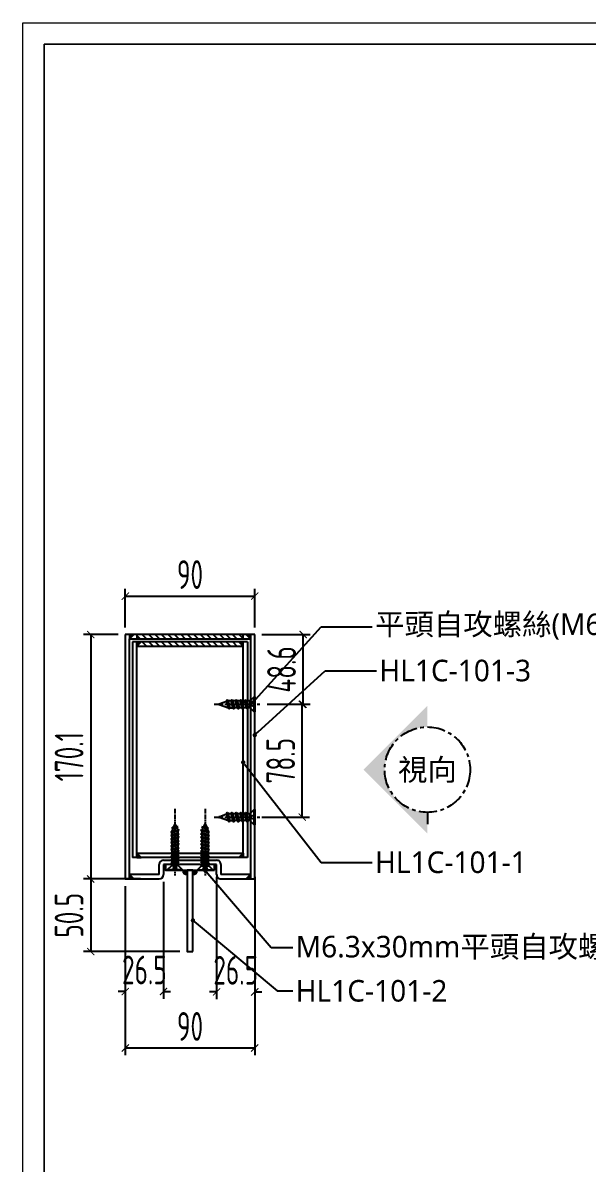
# Model space of a CAD drawing. Extents: x -3378 to 102197, y -3799 to 48702.
# Drawn here: x 8514 to 8907, y -1814 to -1020 of the extents above; entities that cross this region are included whole.
import ezdxf
from ezdxf import colors
from ezdxf.entities.mleader import LeaderData, LeaderLine
from ezdxf.enums import TextEntityAlignment as Align
from ezdxf.math import Vec2, Vec3

# ---------------------------------------------------------------- set-up
doc = ezdxf.new("R2010")
doc.units = 0
doc.linetypes.add('CEN1', pattern=[9, 6, -1, 1, -1])
doc.linetypes.add('CENTER', pattern=[2, 1.25, -0.25, 0.25, -0.25])
for name, color, linetype in [('ARR', 6, 'Continuous'), ('CENTER', 4, 'CENTER'), ('DIM', 173, 'Continuous'), ('GM_ANNO_LABL', 4, 'Continuous'), ('GM_ANNO_TEXT', 7, 'Continuous'), ('剖面線 HATCH', 251, 'Continuous'), ('螺絲 固定五金 FASTENERS', 124, 'Continuous'), ('螺絲、螺栓', 4, 'Continuous'), ('視覺模型鋁擠型暫替', 4, 'Continuous'), ('金屬面材 METAL PANEL', 2, 'Continuous'), ('镀锌钢板', 3, 'Continuous')]:
    doc.layers.add(name, color=color, linetype=linetype)
doc.layers.add('GM_CNST', color=171, linetype='Continuous', lineweight=5, plot=False)
doc.styles.add('CHINESE', font='ros1.shx', dxfattribs={"width": 0.75, "bigfont": 'hztxt.shx'})
doc.styles.add('GM', font='')
doc.styles.get('GM').set_extended_font_data('Microsoft JhengHei')
doc.dimstyles.new('F-05', dxfattribs={"dimscale": 5, "dimtxt": 4, "dimasz": 1, "dimexe": 1, "dimexo": 1, "dimgap": 1, "dimtad": 1, "dimdec": 1, "dimzin": 12, "dimdsep": 46, "dimtxsty": 'CHINESE', "dimblk": 'ARCHTICK', "dimcen": 0, "dimclrd": 4, "dimclre": 4, "dimclrt": 1, "dimadec": 0, "dimazin": 3, "dimtfac": 1, "dimtdec": 1, "dimtix": 1, "dimtofl": 0, "dimtmove": 2, "dimatfit": 3, "dimfxl": 1, "dimtolj": 1, "dimtzin": 0, "dimarcsym": 0})
pattern_1 = [(225.01674839, (191869.79445, 621214.32194), (0.4420709054, -0.44181253335), [])]
pattern_2 = [(135, (1103640.83464, -451686.114), (-0.44194173824, -0.44194173824), [])]

# ---------------------------------------------------------------- blocks, each defined once
blk = doc.blocks.new('TK')
at = {"lineweight": 0}
blk.add_3dface([(3, 5), (415, 5), (415, 294), (3, 294)], dxfattribs=at)
at = {"layer": 'GM_CNST'}
blk.add_lwpolyline([(3, 294), (415, 294), (415, 30.55), (3, 30.55)], close=True, dxfattribs=at)
at = {"layer": 'GM_CNST', "linetype": 'Continuous', "lineweight": 0}
blk.add_3dface([(420, 0), (0, 0), (0, 297), (420, 297)], dxfattribs=at)
at = {"layer": 'GM_ANNO_TEXT', "style": 'GM'}
for tag, p in [('業主', (283.43, 26.37)), ('圖名', (283.48, 9.14))]:
    blk.add_attdef(tag, text='', height=2.56, dxfattribs=at).set_placement(p, align=Align.MIDDLE_LEFT)
for tag, p in [('繪圖者', (109.3, 23.05)), ('比例尺', (166.71, 23.04)), ('設計者', (109.3, 9.56)), ('單位', (138.49, 9.62)), ('日期', (166.62, 9.45))]:
    blk.add_attdef(tag, text='', height=2.56, dxfattribs=at).set_placement(p, align=Align.CENTER)
for p in [(389.45, 19.37), (389.45, 13.69), (359.78, 12.56), (389.45, 8.01)]:
    blk.add_attdef('加工編號', text='', height=2.56, dxfattribs=at).set_placement(p, align=Align.MIDDLE)
blk = doc.blocks.new('_Dot')
at = {"color": 0, "linetype": 'ByBlock', "lineweight": -2}
blk.add_line((-0.5, 0), (-1, 0), dxfattribs=at)
at = {"color": 0, "linetype": 'ByBlock', "const_width": 0.5}
blk.add_lwpolyline([(-0.25, 0, 1), (0.25, 0, 1)], format="xyb", close=True, dxfattribs=at)
blk = doc.blocks.new('_ArchTick')
at = {"color": 0, "linetype": 'ByBlock', "const_width": 0.15}
blk.add_lwpolyline([(-0.5, -0.5), (0.5, 0.5)], dxfattribs=at)
blk = doc.blocks.new('*D1356')
at = {"layer": 'Defpoints', "color": 0, "ltscale": 10, "transparency": 16777216}
for p in [(8601.06, -1616.12), (8561.52, -1666.62), (8628.62, -1666.62)]:
    blk.add_point(p, dxfattribs=at)
at = {"layer": 'DIM', "color": 4, "lineweight": -2, "ltscale": 10, "transparency": 16777216}
for p, q in [((8596.06, -1616.12), (8556.52, -1616.12)), ((8561.52, -1616.12), (8561.52, -1666.62)), ((8623.62, -1666.62), (8556.52, -1666.62))]:
    blk.add_line(p, q, dxfattribs=at)
at = {"layer": 'DIM', "color": 4, "lineweight": -2, "ltscale": 10, "transparency": 16777216, "xscale": 5, "yscale": 5, "zscale": 5}
for p, rotation in [((8561.52, -1616.12), 90), ((8561.52, -1666.62), 270)]:
    blk.add_blockref('_ArchTick', p, dxfattribs=dict(at, rotation=rotation))
at = {"layer": 'DIM', "color": 1, "ltscale": 10, "transparency": 16777216, "insert": (8546.52, -1641.37), "char_height": 20, "attachment_point": 5, "rotation": 90, "style": 'CHINESE'}
blk.add_mtext('\\A1;50.5', dxfattribs=at)
blk = doc.blocks.new('*D1359')
at = {"layer": 'Defpoints', "color": 0, "ltscale": 10, "transparency": 16777216}
for p in [(8585.61, -1446.05, 0), (8561.52, -1616.12), (8585.61, -1616.12)]:
    blk.add_point(p, dxfattribs=at)
at = {"layer": 'DIM', "color": 4, "lineweight": -2, "ltscale": 10, "transparency": 16777216}
for p, q in [((8580.61, -1446.05), (8556.52, -1446.05)), ((8561.52, -1446.05), (8561.52, -1616.12)), ((8580.61, -1616.12), (8556.52, -1616.12))]:
    blk.add_line(p, q, dxfattribs=at)
at = {"layer": 'DIM', "color": 4, "lineweight": -2, "ltscale": 10, "transparency": 16777216, "xscale": 5, "yscale": 5, "zscale": 5}
for p, rotation in [((8561.52, -1446.05), 90), ((8561.52, -1616.12), 270)]:
    blk.add_blockref('_ArchTick', p, dxfattribs=dict(at, rotation=rotation))
at = {"layer": 'DIM', "color": 1, "ltscale": 10, "transparency": 16777216, "insert": (8546.52, -1531.08), "char_height": 20, "attachment_point": 5, "rotation": 90, "style": 'CHINESE'}
blk.add_mtext('\\A1;170.1', dxfattribs=at)
blk = doc.blocks.new('*D1360')
at = {"layer": 'Defpoints', "color": 0, "ltscale": 10, "transparency": 16777216}
for p in [(8675.62, -1419.35), (8585.61, -1446.12), (8675.62, -1446.12)]:
    blk.add_point(p, dxfattribs=at)
at = {"layer": 'DIM', "color": 4, "lineweight": -2, "ltscale": 10, "transparency": 16777216}
for p, q in [((8585.61, -1441.12), (8585.61, -1414.35)), ((8585.61, -1419.35), (8675.62, -1419.35)), ((8675.62, -1441.12), (8675.62, -1414.35))]:
    blk.add_line(p, q, dxfattribs=at)
at = {"layer": 'DIM', "color": 4, "lineweight": -2, "ltscale": 10, "transparency": 16777216, "xscale": 5, "yscale": 5, "zscale": 5, "rotation": 180}
blk.add_blockref('_ArchTick', (8585.61, -1419.35), dxfattribs=at)
at = {"layer": 'DIM', "color": 4, "lineweight": -2, "ltscale": 10, "transparency": 16777216, "xscale": 5, "yscale": 5, "zscale": 5}
blk.add_blockref('_ArchTick', (8675.62, -1419.35), dxfattribs=at)
at = {"layer": 'DIM', "color": 1, "ltscale": 10, "transparency": 16777216, "insert": (8630.61, -1404.35), "char_height": 20, "attachment_point": 5, "style": 'CHINESE'}
blk.add_mtext('\\A1;90', dxfattribs=at)
blk = doc.blocks.new('*D1361')
at = {"layer": 'Defpoints', "color": 0, "ltscale": 10, "transparency": 16777216}
for p in [(8585.61, -1616.12), (8612.12, -1613.12), (8612.12, -1694.44)]:
    blk.add_point(p, dxfattribs=at)
at = {"layer": 'DIM', "color": 4, "lineweight": -2, "ltscale": 10, "transparency": 16777216}
for p, q in [((8612.12, -1618.12), (8612.12, -1699.44)), ((8585.61, -1621.12), (8585.61, -1699.44)), ((8585.61, -1694.44), (8580.61, -1694.44)), ((8612.12, -1694.44), (8617.12, -1694.44))]:
    blk.add_line(p, q, dxfattribs=at)
at = {"layer": 'DIM', "color": 4, "lineweight": -2, "ltscale": 10, "transparency": 16777216, "xscale": 5, "yscale": 5, "zscale": 5}
blk.add_blockref('_ArchTick', (8585.61, -1694.44), dxfattribs=at)
at = {"layer": 'DIM', "color": 4, "lineweight": -2, "ltscale": 10, "transparency": 16777216, "xscale": 5, "yscale": 5, "zscale": 5, "rotation": 180}
blk.add_blockref('_ArchTick', (8612.12, -1694.44), dxfattribs=at)
at = {"layer": 'DIM', "color": 1, "ltscale": 10, "transparency": 16777216, "insert": (8598.86, -1679.44), "char_height": 20, "attachment_point": 5, "style": 'CHINESE'}
blk.add_mtext('\\A1;26.5', dxfattribs=at)
blk = doc.blocks.new('*u927')
at = {"layer": 'CENTER', "color": 0, "ltscale": 5}
blk.add_line((28.28, 0), (-3.62, 0), dxfattribs=at)
at = {"layer": '螺絲、螺栓', "color": 0, "linetype": 'ByBlock', "ltscale": 0.2}
for p, q in [((0.3, 5.3), (0.3, -5.3)), ((3.1, 2.5), (3.1, -2.5)), ((3.1, 2.39), (4.64, 2.39)), ((5.08, 3.15), (6.34, -3.15)), ((5.7, 2.39), (7.79, 2.39)), ((8.23, 3.15), (9.49, -3.15)), ((8.85, 2.39), (10.94, 2.39)), ((11.38, 3.15), (12.64, -3.15)), ((12, 2.39), (14.09, 2.39)), ((14.53, 3.15), (15.79, -3.15)), ((17.24, 2.39), (15.15, 2.39)), ((17.68, 3.15), (18.94, -3.15)), ((18.17, 2.61), (24.84, 0.24)), ((3.1, -2.39), (5.9, -2.39)), ((6.96, -2.39), (9.05, -2.39)), ((10.11, -2.39), (12.2, -2.39)), ((13.26, -2.39), (15.35, -2.39)), ((16.41, -2.39), (18.5, -2.39)), ((24.84, -0.23), (19.52, -2.25))]:
    blk.add_line(p, q, dxfattribs=at)
blk.add_lwpolyline([(3.1, -2.5), (0.3, -5.3), (0, -5.3), (0, 5.3), (0.3, 5.3), (3.1, 2.5)], dxfattribs=at)
blk.add_lwpolyline([(0, 1.61, -0.048054), (2.67, 0.68, -0.292428), (3.1, 0, -0.292428), (2.67, -0.68, -0.048054), (0, -1.61, -0.048054)], format="xyb", dxfattribs=at)
for points in [[(6.34, -3.15), (5.9, -2.39), (4.64, 2.39), (5.08, 3.15), (5.27, 3.15), (5.7, 2.39), (6.96, -2.39), (6.53, -3.15)], [(9.49, -3.15), (9.05, -2.39), (7.79, 2.39), (8.23, 3.15), (8.42, 3.15), (8.85, 2.39), (10.11, -2.39), (9.68, -3.15)], [(12.64, -3.15), (12.2, -2.39), (10.94, 2.39), (11.38, 3.15), (11.57, 3.15), (12, 2.39), (13.26, -2.39), (12.83, -3.15)], [(15.79, -3.15), (15.35, -2.39), (14.09, 2.39), (14.53, 3.15), (14.72, 3.15), (15.15, 2.39), (16.41, -2.39), (15.98, -3.15)], [(18.94, -3.15), (18.5, -2.39), (17.24, 2.39), (17.68, 3.15), (17.87, 3.15), (18.3, 2.39), (19.56, -2.39), (19.13, -3.15)]]:
    blk.add_lwpolyline(points, close=True, dxfattribs=at)
blk.add_arc((24.75, 0), 0.252, 292.16272, 69.4623, dxfattribs=at)
blk = doc.blocks.new('*U929')
blk.add_blockref('*u927', (0, 0))
blk = doc.blocks.new('A$C4E2A2353')
at = {"layer": 'ARR', "color": 0, "linetype": 'CEN1', "ltscale": 0.5}
blk.add_line((42.86, 0), (-3.62, 0), dxfattribs=at)
at = {"layer": 'ARR', "color": 0, "linetype": 'ByBlock', "ltscale": 0.3}
for p, q in [((0.3, -5.3), (0.3, 5.3)), ((3.1, -2.5), (3.1, 2.5)), ((4.38, 2.15), (3.1, 2.15)), ((3.1, 1.24), (3.82, -2.16)), ((4.71, 2.87), (4.38, 2.15)), ((4.38, 2.15), (5.3, -2.16)), ((4.43, 1.96), (5.34, -2.36)), ((5.34, 2.15), (4.71, 2.87)), ((4.71, 2.87), (5.93, -2.88)), ((4.89, 2.06), (5.8, -2.26)), ((6.82, 2.15), (5.34, 2.15)), ((5.34, 2.15), (6.26, -2.16)), ((5.34, 2.15), (6.26, -2.16)), ((7.15, 2.87), (6.82, 2.15)), ((6.82, 2.15), (7.74, -2.16)), ((6.86, 1.96), (7.78, -2.36)), ((7.78, 2.15), (7.15, 2.87)), ((7.15, 2.87), (8.37, -2.88)), ((7.32, 2.06), (8.24, -2.26)), ((9.26, 2.15), (7.78, 2.15)), ((7.78, 2.15), (8.7, -2.16)), ((7.78, 2.15), (8.7, -2.16)), ((9.59, 2.87), (9.26, 2.15)), ((9.26, 2.15), (10.17, -2.16)), ((9.3, 1.96), (10.21, -2.36)), ((10.22, 2.15), (9.59, 2.87)), ((9.59, 2.87), (10.81, -2.88)), ((9.76, 2.06), (10.67, -2.26)), ((11.7, 2.15), (10.22, 2.15)), ((10.22, 2.15), (11.13, -2.16)), ((10.22, 2.15), (11.13, -2.16)), ((12.02, 2.87), (11.7, 2.15)), ((11.7, 2.15), (12.61, -2.16)), ((11.74, 1.96), (12.65, -2.36)), ((12.66, 2.15), (12.02, 2.87)), ((12.02, 2.87), (13.24, -2.88)), ((12.2, 2.06), (13.11, -2.26)), ((14.13, 2.15), (12.66, 2.15)), ((12.66, 2.15), (13.57, -2.16)), ((12.66, 2.15), (13.57, -2.16)), ((14.46, 2.87), (14.13, 2.15)), ((14.13, 2.15), (15.05, -2.16)), ((14.18, 1.96), (15.09, -2.36)), ((15.09, 2.15), (14.46, 2.87)), ((14.46, 2.87), (15.68, -2.88)), ((14.64, 2.06), (15.55, -2.26)), ((16.57, 2.15), (15.09, 2.15)), ((15.09, 2.15), (16.01, -2.16)), ((15.09, 2.15), (16.01, -2.16)), ((16.9, 2.87), (16.57, 2.15)), ((16.57, 2.15), (17.49, -2.16)), ((16.61, 1.96), (17.53, -2.36)), ((17.53, 2.15), (16.9, 2.87)), ((16.9, 2.87), (18.12, -2.88)), ((17.07, 2.06), (17.99, -2.26)), ((19.01, 2.15), (17.53, 2.15)), ((17.53, 2.15), (18.45, -2.16)), ((17.53, 2.15), (18.45, -2.16)), ((19.34, 2.87), (19.01, 2.15)), ((19.01, 2.15), (19.92, -2.16)), ((19.05, 1.96), (19.96, -2.36)), ((19.97, 2.15), (19.34, 2.87)), ((19.34, 2.87), (20.56, -2.88)), ((19.51, 2.06), (20.42, -2.26)), ((21.45, 2.15), (19.97, 2.15)), ((19.97, 2.15), (20.88, -2.16)), ((19.97, 2.15), (20.88, -2.16)), ((21.77, 2.87), (21.45, 2.15)), ((21.77, 2.87), (21.45, 2.15)), ((21.45, 2.15), (22.36, -2.16)), ((21.45, 2.15), (22.36, -2.16)), ((21.49, 1.96), (22.4, -2.36)), ((21.49, 1.96), (22.4, -2.36)), ((22.41, 2.15), (21.77, 2.87)), ((21.77, 2.87), (22.99, -2.88)), ((22.41, 2.15), (21.77, 2.87)), ((21.77, 2.87), (22.99, -2.88)), ((21.95, 2.06), (22.86, -2.26)), ((21.95, 2.06), (22.86, -2.26)), ((23.88, 2.15), (22.41, 2.15)), ((22.41, 2.15), (23.32, -2.16)), ((23.88, 2.15), (22.41, 2.15)), ((22.41, 2.15), (23.32, -2.16)), ((22.41, 2.15), (23.32, -2.16)), ((22.41, 2.15), (23.32, -2.16)), ((24.21, 2.87), (23.88, 2.15)), ((24.21, 2.87), (23.88, 2.15)), ((23.88, 2.15), (24.8, -2.16)), ((23.88, 2.15), (24.8, -2.16)), ((23.93, 1.96), (24.84, -2.36)), ((23.93, 1.96), (24.84, -2.36)), ((24.84, 2.15), (24.21, 2.87)), ((24.21, 2.87), (25.43, -2.88)), ((24.84, 2.15), (24.21, 2.87)), ((24.21, 2.87), (25.43, -2.88)), ((24.38, 2.06), (25.3, -2.26)), ((24.38, 2.06), (25.3, -2.26)), ((26.32, 2.15), (24.84, 2.15)), ((24.84, 2.15), (25.76, -2.16)), ((26.32, 2.15), (24.84, 2.15)), ((24.84, 2.15), (25.76, -2.16)), ((24.84, 2.15), (25.76, -2.16)), ((24.84, 2.15), (25.76, -2.16)), ((26.65, 2.87), (26.32, 2.15)), ((26.65, 2.87), (26.32, 2.15)), ((26.32, 2.15), (27.24, -2.16)), ((26.32, 2.15), (27.24, -2.16)), ((26.36, 1.96), (27.28, -2.36)), ((26.36, 1.96), (27.28, -2.36)), ((27.28, 2.15), (26.65, 2.87)), ((26.65, 2.87), (27.87, -2.88)), ((27.28, 2.15), (26.65, 2.87)), ((26.65, 2.87), (27.87, -2.88)), ((26.82, 2.06), (27.74, -2.26)), ((26.82, 2.06), (27.74, -2.26)), ((28.91, 1.45), (27.28, 2.15)), ((27.28, 2.15), (28.19, -2.16)), ((27.28, 2.15), (28.19, -2.16)), ((27.28, 2.15), (28.19, -2.16)), ((27.28, 2.15), (28.19, -2.16)), ((29.24, 2.17), (28.91, 1.45)), ((28.91, 1.45), (29.52, -1.46)), ((29.96, 0.99), (29.24, 2.17)), ((29.24, 2.17), (30.16, -2.18)), ((32.25, 0), (29.96, 1.25)), ((29.96, 0.99), (30.39, -1)), ((32.26, 0), (32.25, 0)), ((3.1, -1.02), (3.49, -2.88)), ((3.1, -2.44), (3.49, -2.88)), ((3.49, -2.88), (3.82, -2.16)), ((3.82, -2.16), (5.3, -2.16)), ((5.3, -2.16), (5.93, -2.88)), ((5.93, -2.88), (6.26, -2.16)), ((6.26, -2.16), (7.74, -2.16)), ((7.74, -2.16), (8.37, -2.88)), ((8.37, -2.88), (8.7, -2.16)), ((8.7, -2.16), (10.17, -2.16)), ((10.17, -2.16), (10.81, -2.88)), ((10.81, -2.88), (11.13, -2.16)), ((11.13, -2.16), (12.61, -2.16)), ((12.61, -2.16), (13.24, -2.88)), ((13.24, -2.88), (13.57, -2.16)), ((13.57, -2.16), (15.05, -2.16)), ((15.05, -2.16), (15.68, -2.88)), ((15.68, -2.88), (16.01, -2.16)), ((16.01, -2.16), (17.49, -2.16)), ((17.49, -2.16), (18.12, -2.88)), ((18.12, -2.88), (18.45, -2.16)), ((18.45, -2.16), (19.92, -2.16)), ((19.92, -2.16), (20.56, -2.88)), ((20.56, -2.88), (20.88, -2.16)), ((20.88, -2.16), (22.36, -2.16)), ((22.36, -2.16), (22.99, -2.88)), ((22.36, -2.16), (22.99, -2.88)), ((22.99, -2.88), (23.32, -2.16)), ((22.99, -2.88), (23.32, -2.16)), ((23.32, -2.16), (24.8, -2.16)), ((23.32, -2.16), (24.8, -2.16)), ((24.8, -2.16), (25.43, -2.88)), ((24.8, -2.16), (25.43, -2.88)), ((25.43, -2.88), (25.76, -2.16)), ((25.43, -2.88), (25.76, -2.16)), ((25.76, -2.16), (27.24, -2.16)), ((25.76, -2.16), (27.24, -2.16)), ((27.24, -2.16), (27.87, -2.88)), ((27.24, -2.16), (27.87, -2.88)), ((27.87, -2.88), (28.19, -2.16)), ((27.87, -2.88), (28.19, -2.16)), ((28.19, -2.16), (29.52, -1.46)), ((29.52, -1.46), (30.16, -2.18)), ((30.16, -2.18), (30.39, -1)), ((30.39, -1), (32.25, -0.01)), ((32.25, -0.01), (32.26, 0))]:
    blk.add_line(p, q, dxfattribs=at)
blk.add_lwpolyline([(3.1, 2.5), (0.3, 5.3), (0, 5.3), (0, -5.3), (0.3, -5.3), (3.1, -2.5)], dxfattribs=at)
blk.add_lwpolyline([(0, -1.61, 0.048054), (2.67, -0.68, 0.292428), (3.1, 0, 0.292428), (2.67, 0.68, 0.048054), (0, 1.61, 0.048054)], format="xyb", dxfattribs=at)
blk = doc.blocks.new('*U920')
at = {"layer": '螺絲、螺栓', "color": 0, "linetype": 'ByBlock', "xscale": -1, "rotation": 180}
blk.add_blockref('A$C4E2A2353', (0, 0), dxfattribs=at)
blk = doc.blocks.new('*D1364')
at = {"layer": 'Defpoints', "color": 0, "ltscale": 10, "transparency": 16777216}
for p in [(8649.12, -1609.61), (8675.62, -1609.61), (8675.62, -1694.7)]:
    blk.add_point(p, dxfattribs=at)
at = {"layer": 'DIM', "color": 4, "lineweight": -2, "ltscale": 10, "transparency": 16777216}
for p, q in [((8649.12, -1614.61), (8649.12, -1699.7)), ((8675.62, -1614.61), (8675.62, -1699.7)), ((8649.12, -1694.7), (8644.12, -1694.7)), ((8675.62, -1694.7), (8680.62, -1694.7))]:
    blk.add_line(p, q, dxfattribs=at)
at = {"layer": 'DIM', "color": 4, "lineweight": -2, "ltscale": 10, "transparency": 16777216, "xscale": 5, "yscale": 5, "zscale": 5}
blk.add_blockref('_ArchTick', (8649.12, -1694.7), dxfattribs=at)
at = {"layer": 'DIM', "color": 4, "lineweight": -2, "ltscale": 10, "transparency": 16777216, "xscale": 5, "yscale": 5, "zscale": 5, "rotation": 180}
blk.add_blockref('_ArchTick', (8675.62, -1694.7), dxfattribs=at)
at = {"layer": 'DIM', "color": 1, "ltscale": 10, "transparency": 16777216, "insert": (8662.37, -1679.7), "char_height": 20, "attachment_point": 5, "style": 'CHINESE'}
blk.add_mtext('\\A1;26.5', dxfattribs=at)
blk = doc.blocks.new('*D1405')
at = {"layer": 'Defpoints', "color": 0, "ltscale": 10, "transparency": 16777216}
for p in [(8679.24, -1494.62), (8708.67, -1494.62), (8675.62, -1573.12)]:
    blk.add_point(p, dxfattribs=at)
at = {"layer": 'DIM', "color": 4, "lineweight": -2, "ltscale": 10, "transparency": 16777216}
for p, q in [((8684.24, -1494.62), (8713.67, -1494.62)), ((8708.67, -1573.12), (8708.67, -1494.62)), ((8680.62, -1573.12), (8713.67, -1573.12))]:
    blk.add_line(p, q, dxfattribs=at)
at = {"layer": 'DIM', "color": 4, "lineweight": -2, "ltscale": 10, "transparency": 16777216, "xscale": 5, "yscale": 5, "zscale": 5}
for p, rotation in [((8708.67, -1494.62), 90), ((8708.67, -1573.12), 270)]:
    blk.add_blockref('_ArchTick', p, dxfattribs=dict(at, rotation=rotation))
at = {"layer": 'DIM', "color": 1, "ltscale": 10, "transparency": 16777216, "insert": (8693.67, -1533.87), "char_height": 20, "attachment_point": 5, "rotation": 90, "style": 'CHINESE'}
blk.add_mtext('\\A1;78.5', dxfattribs=at)
blk = doc.blocks.new('*D1406')
at = {"layer": 'Defpoints', "color": 0, "ltscale": 10, "transparency": 16777216}
for p in [(8675.62, -1446.05, 0), (8709.29, -1446.05), (8679.24, -1494.62)]:
    blk.add_point(p, dxfattribs=at)
at = {"layer": 'DIM', "color": 4, "lineweight": -2, "ltscale": 10, "transparency": 16777216}
for p, q in [((8680.62, -1446.05), (8714.29, -1446.05)), ((8709.29, -1494.62), (8709.29, -1446.05)), ((8684.24, -1494.62), (8714.29, -1494.62))]:
    blk.add_line(p, q, dxfattribs=at)
at = {"layer": 'DIM', "color": 4, "lineweight": -2, "ltscale": 10, "transparency": 16777216, "xscale": 5, "yscale": 5, "zscale": 5}
for p, rotation in [((8709.29, -1446.05), 90), ((8709.29, -1494.62), 270)]:
    blk.add_blockref('_ArchTick', p, dxfattribs=dict(at, rotation=rotation))
at = {"layer": 'DIM', "color": 1, "ltscale": 10, "transparency": 16777216, "insert": (8694.29, -1470.33), "char_height": 20, "attachment_point": 5, "rotation": 90, "style": 'CHINESE'}
blk.add_mtext('\\A1;48.6', dxfattribs=at)
blk = doc.blocks.new('*U47')
blk.add_hatch(color=256).paths.add_polyline_path([(-4.455, 2.97), (0, -1.485), (0, 0, -1), (0, 5.94), (0, 7.425)])
at = {"linetype": 'ByBlock', "ltscale": 3}
blk.add_lwpolyline([(0, 0), (0, -0.823)], dxfattribs=at)
at = {"linetype": 'ByBlock'}
blk.add_circle((0, 2.97), 2.97, dxfattribs=at)
at = {"layer": 'GM_ANNO_TEXT', "style": 'GM'}
blk.add_attdef('圖號', text='', height=1.5, dxfattribs=at).set_placement((0, 2.97), align=Align.MIDDLE_CENTER)
blk = doc.blocks.new('*D1407')
at = {"layer": 'Defpoints', "color": 0, "ltscale": 10, "transparency": 16777216}
for p in [(8585.61, -1616.12), (8675.62, -1616.12), (8675.62, -1733.73)]:
    blk.add_point(p, dxfattribs=at)
at = {"layer": 'DIM', "color": 4, "lineweight": -2, "ltscale": 10, "transparency": 16777216}
for p, q in [((8585.61, -1621.12), (8585.61, -1738.73)), ((8675.62, -1621.12), (8675.62, -1738.73)), ((8585.61, -1733.73), (8675.62, -1733.73))]:
    blk.add_line(p, q, dxfattribs=at)
at = {"layer": 'DIM', "color": 4, "lineweight": -2, "ltscale": 10, "transparency": 16777216, "xscale": 5, "yscale": 5, "zscale": 5, "rotation": 180}
blk.add_blockref('_ArchTick', (8585.61, -1733.73), dxfattribs=at)
at = {"layer": 'DIM', "color": 4, "lineweight": -2, "ltscale": 10, "transparency": 16777216, "xscale": 5, "yscale": 5, "zscale": 5}
blk.add_blockref('_ArchTick', (8675.62, -1733.73), dxfattribs=at)
at = {"layer": 'DIM', "color": 1, "ltscale": 10, "transparency": 16777216, "insert": (8630.61, -1718.73), "char_height": 20, "attachment_point": 5, "style": 'CHINESE'}
blk.add_mtext('\\A1;90', dxfattribs=at)

msp = doc.modelspace()

# ---------------------------------------------------------------- hatches: boundary and pattern name
at = {"layer": '剖面線 HATCH'}
h = msp.add_hatch(dxfattribs=at)
h.set_pattern_fill('ANSI31', color=256, angle=90)
h.set_pattern_definition([(135, (214028.9536, -422273.5312), (-2.24506403, -2.24506403), [])])
h.paths.add_polyline_path([(8667.623, -1446.046), (8667.623, -1449.046), (8593.613, -1449.046), (8593.613, -1446.046)])
at = {"layer": '視覺模型鋁擠型暫替', "linetype": 'Continuous'}
h = msp.add_hatch(dxfattribs=at)
h.set_pattern_fill('ANSI31', color=1, scale=5, angle=90)
h.set_pattern_definition(pattern_2)
h.paths.add_polyline_path([(8591.608, -1446.047), (8588.608, -1446.048), (8588.609, -1449.046)])
h = msp.add_hatch(dxfattribs=at)
h.set_pattern_fill('ANSI31', color=1, scale=5, angle=180.016748)
h.set_pattern_definition([(225.01674839, (191864.7998, 621244.8841), (0.4420709054, -0.44181253335), [])])
h.paths.add_polyline_path([(8596.607, -1451.048), (8593.609, -1451.046), (8593.607, -1454.046)])
h = msp.add_hatch(dxfattribs=at)
h.set_pattern_fill('ANSI31', color=1, scale=5, angle=180.016748)
h.set_pattern_definition([(225.01674839, (191874.7944, 621244.8841), (0.4420709054, -0.44181253335), [])])
h.paths.add_polyline_path([(8667.619, -1454.046), (8667.617, -1451.046), (8664.619, -1451.048)])
h = msp.add_hatch(dxfattribs=at)
h.set_pattern_fill('ANSI31', color=1, scale=5, angle=90)
h.set_pattern_definition(pattern_2)
h.paths.add_polyline_path([(8672.617, -1449.046), (8672.618, -1446.048), (8669.618, -1446.047)])
h = msp.add_hatch(dxfattribs=at)
h.set_pattern_fill('ANSI31', color=1, scale=5, angle=180.016748)
h.set_pattern_definition([(225.01674839, (191864.80115, 621229.3151), (0.4420709054, -0.44181253335), [])])
h.paths.add_polyline_path([(8593.608, -1598.115), (8593.61, -1601.115), (8596.608, -1601.113)])
h = msp.add_hatch(dxfattribs=at)
h.set_pattern_fill('ANSI31', color=1, scale=5, angle=180.016748)
h.set_pattern_definition([(225.01674839, (191874.7958, 621229.3151), (0.4420709054, -0.44181253335), [])])
h.paths.add_polyline_path([(8664.62, -1601.113), (8667.618, -1601.115), (8667.62, -1598.115)])
h = msp.add_hatch(dxfattribs=at)
h.set_pattern_fill('ANSI31', color=1, scale=5, angle=180.016748)
h.set_pattern_definition(pattern_1)
h.paths.add_polyline_path([(8588.615, -1613.108), (8588.617, -1616.108), (8591.615, -1616.106)])
h = msp.add_hatch(dxfattribs=at)
h.set_pattern_fill('ANSI31', color=1, scale=5, angle=180.016748)
h.set_pattern_definition(pattern_1)
h.paths.add_polyline_path([(8669.621, -1616.106), (8672.619, -1616.108), (8672.621, -1613.108)])
at = {"layer": '镀锌钢板'}
h = msp.add_hatch(dxfattribs=at)
h.set_pattern_fill('ANSI31', color=256, angle=90)
h.set_pattern_definition([(135, (214028.9596, -422278.5312), (-2.24506403, -2.24506403), [])])
h.paths.add_polyline_path([(8664.229, -1451.046), (8664.229, -1454.046), (8596.731, -1454.046), (8596.731, -1451.046)])

# ---------------------------------------------------------------- linework, layer by layer
at = {"layer": '剖面線 HATCH'}
msp.add_lwpolyline([(8667.623, -1449.046), (8667.623, -1446.046), (8593.613, -1446.046), (8593.613, -1449.046)], close=True, dxfattribs=at)
at = {"layer": '視覺模型鋁擠型暫替', "color": 6, "linetype": 'Continuous'}
msp.add_line((8593.609, -1457.046, 0), (8593.609, -1454.046, 0), dxfattribs=at)
at = {"layer": '視覺模型鋁擠型暫替', "color": 1, "linetype": 'Continuous', "elevation": 0}
for points in [[(8591.608, -1446.047), (8588.608, -1446.048), (8588.609, -1449.046), (8591.608, -1446.047)], [(8593.607, -1454.046), (8593.609, -1451.046), (8596.607, -1451.048), (8593.607, -1454.046)], [(8667.619, -1454.046), (8667.617, -1451.046), (8664.619, -1451.048), (8667.619, -1454.046)], [(8669.618, -1446.047), (8672.618, -1446.048), (8672.617, -1449.046), (8669.618, -1446.047)]]:
    msp.add_lwpolyline(points, dxfattribs=at)
at = {"layer": '視覺模型鋁擠型暫替', "color": 1, "linetype": 'Continuous'}
for points in [[(8593.608, -1598.115), (8593.61, -1601.115), (8596.608, -1601.113), (8593.608, -1598.115)], [(8667.62, -1598.115), (8667.618, -1601.115), (8664.62, -1601.113), (8667.62, -1598.115)], [(8588.615, -1613.108), (8588.617, -1616.108), (8591.615, -1616.106), (8588.615, -1613.108)], [(8672.621, -1613.108), (8672.619, -1616.108), (8669.621, -1616.106), (8672.621, -1613.108)]]:
    msp.add_lwpolyline(points, dxfattribs=at)
at = {"layer": '視覺模型鋁擠型暫替', "color": 2, "linetype": 'Continuous'}
for centre, radius, start, end in [((8628.62, -1610.116), 3, 180.000001, 270), ((8628.62, -1610.116), 2.5, 180.000001, 270), ((8628.62, -1610.116), 2, 180.000001, 270), ((8628.62, -1610.116), 1.5, 180.000001, 270), ((8628.62, -1610.116), 1, 180.000001, 270), ((8632.62, -1610.116), 1, 270, 359.999999), ((8632.62, -1610.116), 2, 270, 359.999999), ((8632.62, -1610.116), 1.5, 270, 359.999999), ((8632.62, -1610.116), 3, 270, 359.999999), ((8632.62, -1610.116), 2.5, 270, 359.999999)]:
    msp.add_arc(centre, radius, start, end, dxfattribs=at)
at = {"layer": '金屬面材 METAL PANEL', "linetype": 'Continuous'}
for p, q in [((8675.617, -1446.046, 0), (8585.609, -1446.046, 0)), ((8585.61, -1446.116), (8585.61, -1616.115)), ((8588.609, -1449.046, 0), (8672.617, -1449.046, 0)), ((8588.61, -1616.115), (8588.61, -1449.046)), ((8672.618, -1449.047), (8672.618, -1616.108)), ((8675.618, -1616.107), (8675.618, -1446.109)), ((8609.118, -1613.115), (8609.118, -1606.115)), ((8612.118, -1603.115), (8649.118, -1603.115)), ((8649.118, -1606.115), (8612.118, -1606.115)), ((8612.118, -1606.115), (8612.118, -1613.115)), ((8649.118, -1613.114), (8649.118, -1606.115)), ((8652.118, -1606.115), (8652.117, -1613.114)), ((8585.61, -1616.115), (8609.118, -1616.115)), ((8609.118, -1613.115), (8588.61, -1613.115)), ((8672.618, -1613.108), (8652.117, -1613.114)), ((8652.119, -1616.114), (8675.618, -1616.107))]:
    msp.add_line(p, q, dxfattribs=at)
for centre, start, end in [((8612.118, -1606.115), 90, 180), ((8649.118, -1606.115), 359.994974, 90), ((8609.118, -1613.115), 270, 0), ((8652.118, -1613.114), 180, 270.016748)]:
    msp.add_arc(centre, 3, start, end, dxfattribs=at)
at = {"layer": '镀锌钢板'}
for p, q in [((8670.618, -1451.046, 0), (8590.609, -1451.046, 0)), ((8590.61, -1451.046), (8590.61, -1601.115)), ((8670.618, -1451.046), (8670.618, -1601.115)), ((8593.61, -1601.115), (8593.61, -1454.046)), ((8667.618, -1601.115), (8667.618, -1454.046)), ((8670.618, -1601.115), (8590.61, -1601.115)), ((8593.61, -1598.115), (8667.618, -1598.115))]:
    msp.add_line(p, q, dxfattribs=at)
at = {"layer": '镀锌钢板', "color": 6, "linetype": 'Continuous'}
msp.add_line((8593.609, -1454.046, 0), (8667.617, -1454.046, 0), dxfattribs=at)
at = {"layer": '镀锌钢板'}
msp.add_lwpolyline([(8667.617, -1454.046), (8667.617, -1451.046), (8593.607, -1451.046), (8593.607, -1454.046)], close=True, dxfattribs=at)
at = {"layer": '镀锌钢板', "linetype": 'Continuous'}
for points in [[(8647.62, -1610.116), (8647.62, -1606.116), (8613.62, -1606.116), (8613.62, -1610.116)], [(8632.62, -1666.616), (8632.62, -1610.116), (8628.62, -1610.116), (8628.62, -1666.616)]]:
    msp.add_lwpolyline(points, close=True, dxfattribs=at)

# ---------------------------------------------------------------- block references
at = {"xscale": 4.988094787632672, "yscale": 4.988094787632672, "zscale": 4.988094787632672}
msp.add_blockref('TK', (8514.316, -2501.885), dxfattribs=at)
at = {"layer": 'GM_ANNO_LABL', "linetype": 'CENTER', "xscale": 10, "yscale": 10, "zscale": 10}
msp.add_blockref('*U47', (8795.737, -1569.785), dxfattribs=at).add_auto_attribs({'圖號': '視向'})
at = {"layer": '螺絲 固定五金 FASTENERS'}
for name, p, rotation in [('*U929', (8675.618, -1494.615), 180), ('*U920', (8641.12, -1610.116), 90.00000000000001), ('*U929', (8675.618, -1573.115), 180)]:
    msp.add_blockref(name, p, dxfattribs=dict(at, rotation=rotation))
at = {"layer": '螺絲 固定五金 FASTENERS', "xscale": -1, "rotation": 270}
msp.add_blockref('*U920', (8620.12, -1610.116), dxfattribs=at)

# ---------------------------------------------------------------- dimensions: what is measured, and where the dimension line sits
at = {"layer": 'DIM', "ltscale": 10}
for base, p1, p2, picture, middle in [((8675.618, -1419.347), (8585.61, -1446.116), (8675.618, -1446.116), '*D1360', (8630.614, -1404.347)), ((8675.618, -1694.696), (8649.118, -1609.615), (8675.618, -1609.615), '*D1364', (8662.368, -1679.696)), ((8612.118, -1694.439), (8585.61, -1616.115), (8612.118, -1613.115), '*D1361', (8598.864, -1679.439)), ((8675.618, -1733.733), (8585.61, -1616.115), (8675.618, -1616.115), '*D1407', (8630.614, -1718.733))]:
    dim = msp.add_linear_dim(base=base, p1=p1, p2=p2, dimstyle='F-05', dxfattribs=at)
    dim.commit()
    dim.dimension.update_dxf_attribs({"geometry": picture, "text_midpoint": middle})
for base, p1, p2, picture, middle in [((8561.52, -1616.115), (8585.609, -1446.046, 0), (8585.61, -1616.115), '*D1359', (8546.52, -1531.081)), ((8709.289, -1446.046), (8679.238, -1494.615), (8675.617, -1446.046, 0), '*D1406', (8694.289, -1470.331)), ((8708.671, -1494.615), (8675.618, -1573.115), (8679.238, -1494.615), '*D1405', (8693.671, -1533.865)), ((8561.52, -1666.616), (8601.064, -1616.115), (8628.62, -1666.616), '*D1356', (8546.52, -1641.365))]:
    dim = msp.add_linear_dim(base=base, p1=p1, p2=p2, angle=90, dimstyle='F-05', dxfattribs=at)
    dim.commit()
    dim.dimension.update_dxf_attribs({"geometry": picture, "text_midpoint": middle})

# ---------------------------------------------------------------- leaders
at = {"layer": 'GM_ANNO_LABL'}
ml = msp.add_multileader_mtext('Standard', dxfattribs=at)
ml.set_content('{\\fMicrosoft JhengHei|b0|i0|c136|p34;平頭自攻螺絲(M6.3x25mm)}', color=256, style='GM')
ml.set_leader_properties()
ml.set_arrow_properties(name='DOT')
ml.build(insert=Vec2(0, 0))
ml.multileader.update_dxf_attribs({"arrow_head_size": 3})
ctx = ml.context
ctx.base_point, ctx.char_height, ctx.arrow_head_size, ctx.plane_origin = Vec3(8757.293, -1440.595), 15, 3, Vec3(8784.073, -1429.886)
notes = []
notes.append((ctx, [(0, (1, 1, 0), (8721.716, -1440.595), (1, 0), 35.576, [(0, [(8674.262, -1493.41)], 0, [])])]))
ctx.mtext.insert, ctx.mtext.flow_direction = Vec3(8759.293, -1431.39), 5
ml = msp.add_multileader_mtext('Standard', dxfattribs=at)
ml.set_content('{\\fMicrosoft JhengHei|b0|i0|c136|p34;\\C0;HL1C-101-\\fMicrosoft JhengHei|b0|i0|c134|p34;3}', color=256, style='GM')
ml.set_leader_properties()
ml.set_arrow_properties(name='DOT')
ml.build(insert=Vec2(0, 0))
ml.multileader.update_dxf_attribs({"arrow_head_size": 3})
ctx = ml.context
ctx.base_point, ctx.char_height, ctx.arrow_head_size, ctx.plane_origin = Vec3(8760.293, -1471.227), 15, 3, Vec3(8724.716, -1660.469)
notes.append((ctx, [(0, (1, 1, 0), (8724.716, -1471.227), (1, 0), 35.576, [(0, [(8675.618, -1516.016)], 0, [])])]))
ctx.mtext.insert, ctx.mtext.flow_direction = Vec3(8762.293, -1463.601), 5
ml = msp.add_multileader_mtext('Standard', dxfattribs=at)
ml.set_content('{\\fMicrosoft JhengHei|b0|i0|c136|p34;\\C0;HL1C-101-\\fMicrosoft JhengHei|b0|i0|c134|p34;1}', color=256, style='GM')
ml.set_leader_properties()
ml.set_arrow_properties(name='DOT')
ml.build(insert=Vec2(0, 0))
ml.multileader.update_dxf_attribs({"arrow_head_size": 3})
ctx = ml.context
ctx.base_point, ctx.char_height, ctx.arrow_head_size, ctx.plane_origin = Vec3(8757.293, -1604.614), 15, 3, Vec3(8721.716, -1674.501)
notes.append((ctx, [(0, (1, 1, 0), (8721.716, -1604.614), (1, 0), 35.576, [(0, [(8667.618, -1535.011)], 0, [])])]))
ctx.mtext.insert, ctx.mtext.flow_direction = Vec3(8759.293, -1596.988), 5
ml = msp.add_multileader_mtext('Standard', dxfattribs=at)
ml.set_content('{\\fMicrosoft JhengHei|b0|i0|c136|p34;\\C0;M6.3x30mm平頭自攻螺絲}', color=256, style='GM')
ml.set_leader_properties()
ml.set_arrow_properties(name='DOT')
ml.build(insert=Vec2(0, 0))
ml.multileader.update_dxf_attribs({"arrow_head_size": 3})
ctx = ml.context
ctx.base_point, ctx.char_height, ctx.arrow_head_size, ctx.plane_origin = Vec3(8702.087, -1663.782), 15, 3, Vec3(8783.834, -1705.837)
notes.append((ctx, [(0, (1, 1, 0), (8686.945, -1663.782), (1, 0), 15.143, [(0, [(8641.12, -1610.116)], 0, [])])]))
ctx.mtext.insert, ctx.mtext.flow_direction = Vec3(8704.087, -1655.706), 5
ml = msp.add_multileader_mtext('Standard', dxfattribs=at)
ml.set_content('{\\fMicrosoft JhengHei|b0|i0|c136|p34;\\C0;HL1C-101-\\fMicrosoft JhengHei|b0|i0|c134|p34;2}', color=256, style='GM')
ml.set_leader_properties()
ml.set_arrow_properties(name='DOT')
ml.build(insert=Vec2(0, 0))
ml.multileader.update_dxf_attribs({"arrow_head_size": 3})
ctx = ml.context
ctx.base_point, ctx.char_height, ctx.arrow_head_size, ctx.plane_origin = Vec3(8702.087, -1694.072), 15, 3, Vec3(8691.161, -1768.978)
notes.append((ctx, [(0, (1, 1, 0), (8691.161, -1694.072), (1, 0), 10.927, [(0, [(8632.62, -1644.988)], 0, [])])]))
ctx.mtext.insert, ctx.mtext.flow_direction = Vec3(8704.087, -1686.447), 5
for ctx, leaders in notes:
    for number, flags, end, landing, length, lines in leaders:
        leader = LeaderData()
        leader.index, (leader.has_last_leader_line, leader.has_dogleg_vector, leader.attachment_direction) = number, flags
        leader.last_leader_point, leader.dogleg_vector, leader.dogleg_length = Vec3(end), Vec3(landing), length
        for number, points, colour, breaks in lines:
            line = LeaderLine()
            line.index, line.vertices, line.color, line.breaks = number, Vec3.list(points), colors.encode_raw_color(colour), breaks
            leader.lines.append(line)
        ctx.leaders.append(leader)

doc.saveas('drawing.dxf')
